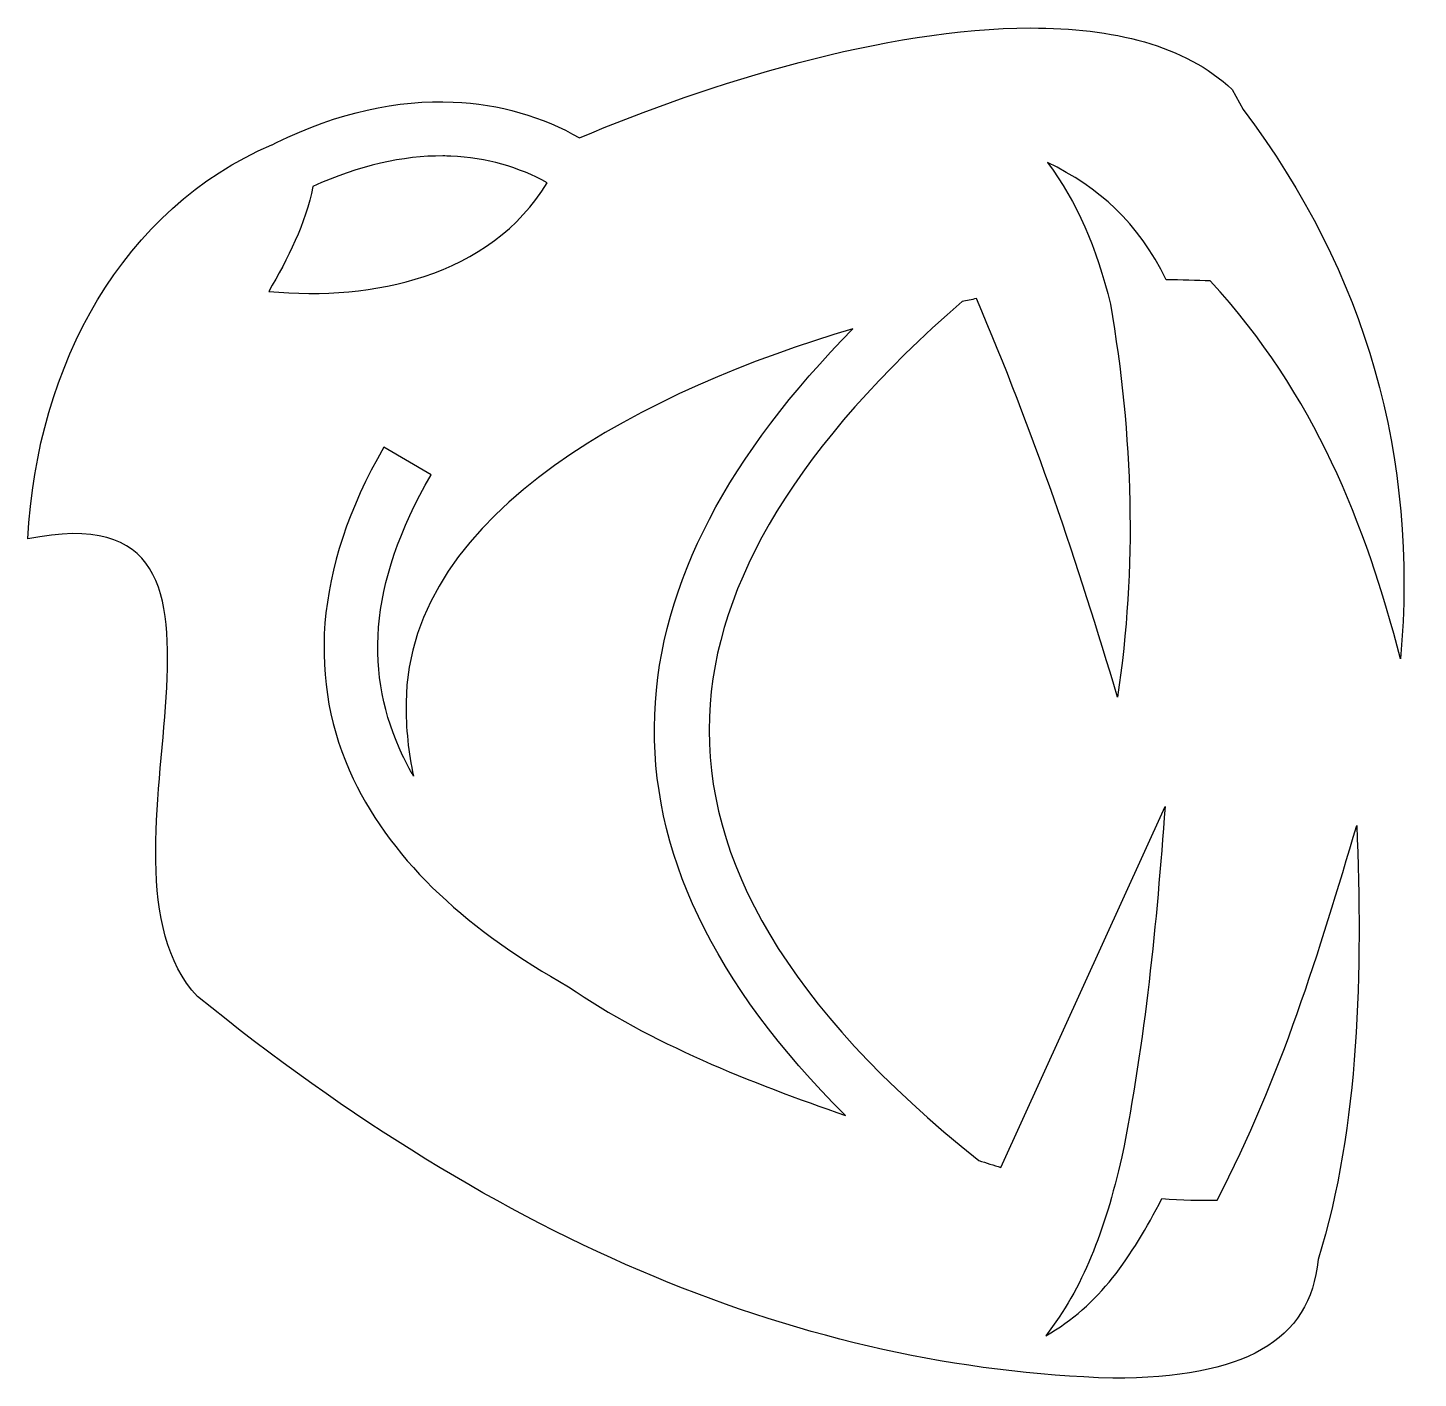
# Model space of a CAD drawing. Header units: centimetres. Extents: x -10 to 10.1, y -9.8 to 9.7.
import ezdxf

# ---------------------------------------------------------------- set-up
doc = ezdxf.new("R2010")
doc.units = ezdxf.units.CM
doc.header["$MEASUREMENT"] = 0
doc.layers.add('Layer 1', color=7, linetype='Continuous')

msp = doc.modelspace()

# ---------------------------------------------------------------- linework, layer by layer
at = {"layer": 'Layer 1'}
for points, knots in [([(4.46584, 9.70125), (2.37368, 9.69695), (-0.17356, 8.90849), (-2.03857, 8.11603), (-2.03857, 8.11603), (-2.5701, 8.42449), (-3.18782, 8.60611), (-3.85837, 8.63385), (-3.85837, 8.63385), (-4.65281, 8.66674), (-5.52088, 8.48521), (-6.40827, 8.04877), (-6.40827, 8.04877), (-6.40827, 8.04877), (-6.47017, 8.01841), (-6.47017, 8.01841), (-6.47017, 8.01841), (-6.47017, 8.01841), (-6.47409, 8.01714), (-6.47409, 8.01714), (-6.47409, 8.01714), (-8.60804, 7.10699), (-9.8614, 4.85902), (-9.99119, 2.33505), (-9.99119, 2.33505), (-6.13366, 3.12148), (-9.34602, -2.33231), (-7.5468, -4.26027), (-7.5468, -4.26027), (-3.14265, -7.82545), (1.20516, -9.62834), (5.65051, -9.76315), (5.65051, -9.76315), (7.53571, -9.76315), (8.49609, -9.23285), (8.60885, -8.05408), (8.60885, -8.05408), (9.21438, -6.10929), (9.24904, -3.87987), (9.16631, -1.7934), (9.16631, -1.7934), (8.62858, -3.60241), (8.08567, -5.41099), (7.15405, -7.19491), (7.15405, -7.19491), (6.9118, -7.20153), (6.6455, -7.19596), (6.35682, -7.17509), (6.35682, -7.17509), (5.92148, -8.01647), (5.45527, -8.71464), (4.68461, -9.15176), (4.68461, -9.15176), (5.22141, -8.45228), (5.52662, -7.66703), (5.78098, -6.57167), (5.78098, -6.57167), (6.11647, -4.88908), (6.28181, -3.20591), (6.40296, -1.52332), (6.40296, -1.52332), (6.40296, -1.52332), (4.03632, -6.72579), (4.03632, -6.72579), (4.03632, -6.72579), (3.932, -6.69408), (3.82599, -6.65971), (3.71867, -6.62433), (3.71867, -6.62433), (0.93908, -4.40882), (-0.2447, -2.28719), (-0.16605, -0.23061), (-0.16605, -0.23061), (-0.09129, 1.72329), (1.14242, 3.72593), (3.47621, 5.75724), (3.47621, 5.75724), (3.54549, 5.77149), (3.61494, 5.78634), (3.68313, 5.79941), (3.68313, 5.79941), (4.51089, 3.87613), (5.15247, 1.96381), (5.71647, 0.05672), (5.71647, 0.05672), (6.00018, 1.92476), (5.94182, 3.81355), (5.61624, 5.71903), (5.61624, 5.71903), (5.40637, 6.55058), (5.13932, 7.18546), (4.70963, 7.76165), (4.70963, 7.76165), (5.44685, 7.40221), (6.01768, 6.90277), (6.41743, 6.06962), (6.41743, 6.06962), (6.6429, 6.06962), (6.8564, 6.06401), (7.05522, 6.05376), (7.05522, 6.05376), (8.5731, 4.40659), (9.28738, 2.55643), (9.79749, 0.60621), (9.79749, 0.60621), (10.05227, 3.50872), (9.31353, 6.15383), (7.5297, 8.52721), (7.5297, 8.52721), (7.5297, 8.52721), (7.37149, 8.81437), (7.37149, 8.81437), (7.37149, 8.81437), (6.68605, 9.45574), (5.64935, 9.70369), (4.46586, 9.70125), (4.46586, 9.70125), (4.46586, 9.70125), (4.46584, 9.70125), (4.46584, 9.70125)], [0, 0, 0, 0, 0.03225806, 0.03225806, 0.03225806, 0.03225806, 0.06451613, 0.06451613, 0.06451613, 0.06451613, 0.09677419, 0.09677419, 0.09677419, 0.09677419, 0.12903226, 0.12903226, 0.12903226, 0.12903226, 0.16129032, 0.16129032, 0.16129032, 0.16129032, 0.19354839, 0.19354839, 0.19354839, 0.19354839, 0.22580645, 0.22580645, 0.22580645, 0.22580645, 0.25806452, 0.25806452, 0.25806452, 0.25806452, 0.29032258, 0.29032258, 0.29032258, 0.29032258, 0.32258065, 0.32258065, 0.32258065, 0.32258065, 0.35483871, 0.35483871, 0.35483871, 0.35483871, 0.38709677, 0.38709677, 0.38709677, 0.38709677, 0.41935484, 0.41935484, 0.41935484, 0.41935484, 0.4516129, 0.4516129, 0.4516129, 0.4516129, 0.48387097, 0.48387097, 0.48387097, 0.48387097, 0.51612903, 0.51612903, 0.51612903, 0.51612903, 0.5483871, 0.5483871, 0.5483871, 0.5483871, 0.58064516, 0.58064516, 0.58064516, 0.58064516, 0.61290323, 0.61290323, 0.61290323, 0.61290323, 0.64516129, 0.64516129, 0.64516129, 0.64516129, 0.67741935, 0.67741935, 0.67741935, 0.67741935, 0.70967742, 0.70967742, 0.70967742, 0.70967742, 0.74193548, 0.74193548, 0.74193548, 0.74193548, 0.77419355, 0.77419355, 0.77419355, 0.77419355, 0.80645161, 0.80645161, 0.80645161, 0.80645161, 0.83870968, 0.83870968, 0.83870968, 0.83870968, 0.87096774, 0.87096774, 0.87096774, 0.87096774, 0.90322581, 0.90322581, 0.90322581, 0.90322581, 0.93548387, 0.93548387, 0.93548387, 0.93548387, 1, 1, 1, 1]), ([(-4.00866, 7.8564), (-3.97058, 7.85619), (-3.93276, 7.8553), (-3.89523, 7.85379), (-3.89523, 7.85379), (-3.37496, 7.83271), (-2.90871, 7.69338), (-2.50369, 7.47031), (-2.50369, 7.47031), (-2.91339, 6.79748), (-3.5328, 6.36859), (-4.27744, 6.11967), (-4.27744, 6.11967), (-4.96035, 5.89129), (-5.74489, 5.83267), (-6.51761, 5.90221), (-6.51761, 5.90221), (-6.24331, 6.37702), (-5.98503, 6.87705), (-5.88113, 7.41756), (-5.88113, 7.41756), (-5.20998, 7.72033), (-4.57907, 7.86007), (-4.00858, 7.85636), (-4.00858, 7.85636), (-4.00858, 7.85636), (-4.00866, 7.8564), (-4.00866, 7.8564)], [0, 0, 0, 0, 0.125, 0.125, 0.125, 0.125, 0.25, 0.25, 0.25, 0.25, 0.375, 0.375, 0.375, 0.375, 0.5, 0.5, 0.5, 0.5, 0.625, 0.625, 0.625, 0.625, 0.75, 0.75, 0.75, 0.75, 1, 1, 1, 1]), ([(1.90414, 5.36457), (0.12613, 3.56054), (-0.88097, 1.71059), (-0.954, -0.20034), (-0.954, -0.20034), (-1.02847, -2.14664), (-0.11865, -4.07558), (1.79746, -5.97609), (1.79746, -5.97609), (0.44218, -5.50718), (-1.01864, -4.93644), (-2.19534, -4.11931), (-2.19534, -4.11931), (-3.6032, -3.33596), (-4.71774, -2.34699), (-5.29996, -1.12277), (-5.29996, -1.12277), (-5.95146, 0.24714), (-5.88103, 1.89224), (-4.85855, 3.65672), (-4.85855, 3.65672), (-4.85855, 3.65672), (-4.17724, 3.26135), (-4.17724, 3.26135), (-4.17724, 3.26135), (-5.10506, 1.66023), (-5.12994, 0.35463), (-4.58838, -0.78416), (-4.58838, -0.78416), (-4.54044, -0.88494), (-4.48777, -0.98488), (-4.43025, -1.0833), (-4.43025, -1.0833), (-4.50404, -0.75186), (-4.54229, -0.39967), (-4.53828, -0.02383), (-4.53828, -0.02383), (-4.50868, 2.75782), (-1.01152, 4.50644), (1.90414, 5.36448), (1.90414, 5.36448), (1.90414, 5.36448), (1.90414, 5.36457), (1.90414, 5.36457)], [0, 0, 0, 0, 0.08333333, 0.08333333, 0.08333333, 0.08333333, 0.16666667, 0.16666667, 0.16666667, 0.16666667, 0.25, 0.25, 0.25, 0.25, 0.33333333, 0.33333333, 0.33333333, 0.33333333, 0.41666667, 0.41666667, 0.41666667, 0.41666667, 0.5, 0.5, 0.5, 0.5, 0.58333333, 0.58333333, 0.58333333, 0.58333333, 0.66666667, 0.66666667, 0.66666667, 0.66666667, 0.75, 0.75, 0.75, 0.75, 0.83333333, 0.83333333, 0.83333333, 0.83333333, 1, 1, 1, 1])]:
    msp.add_open_spline(points, degree=3, knots=knots, dxfattribs=at)

doc.saveas('drawing.dxf')
